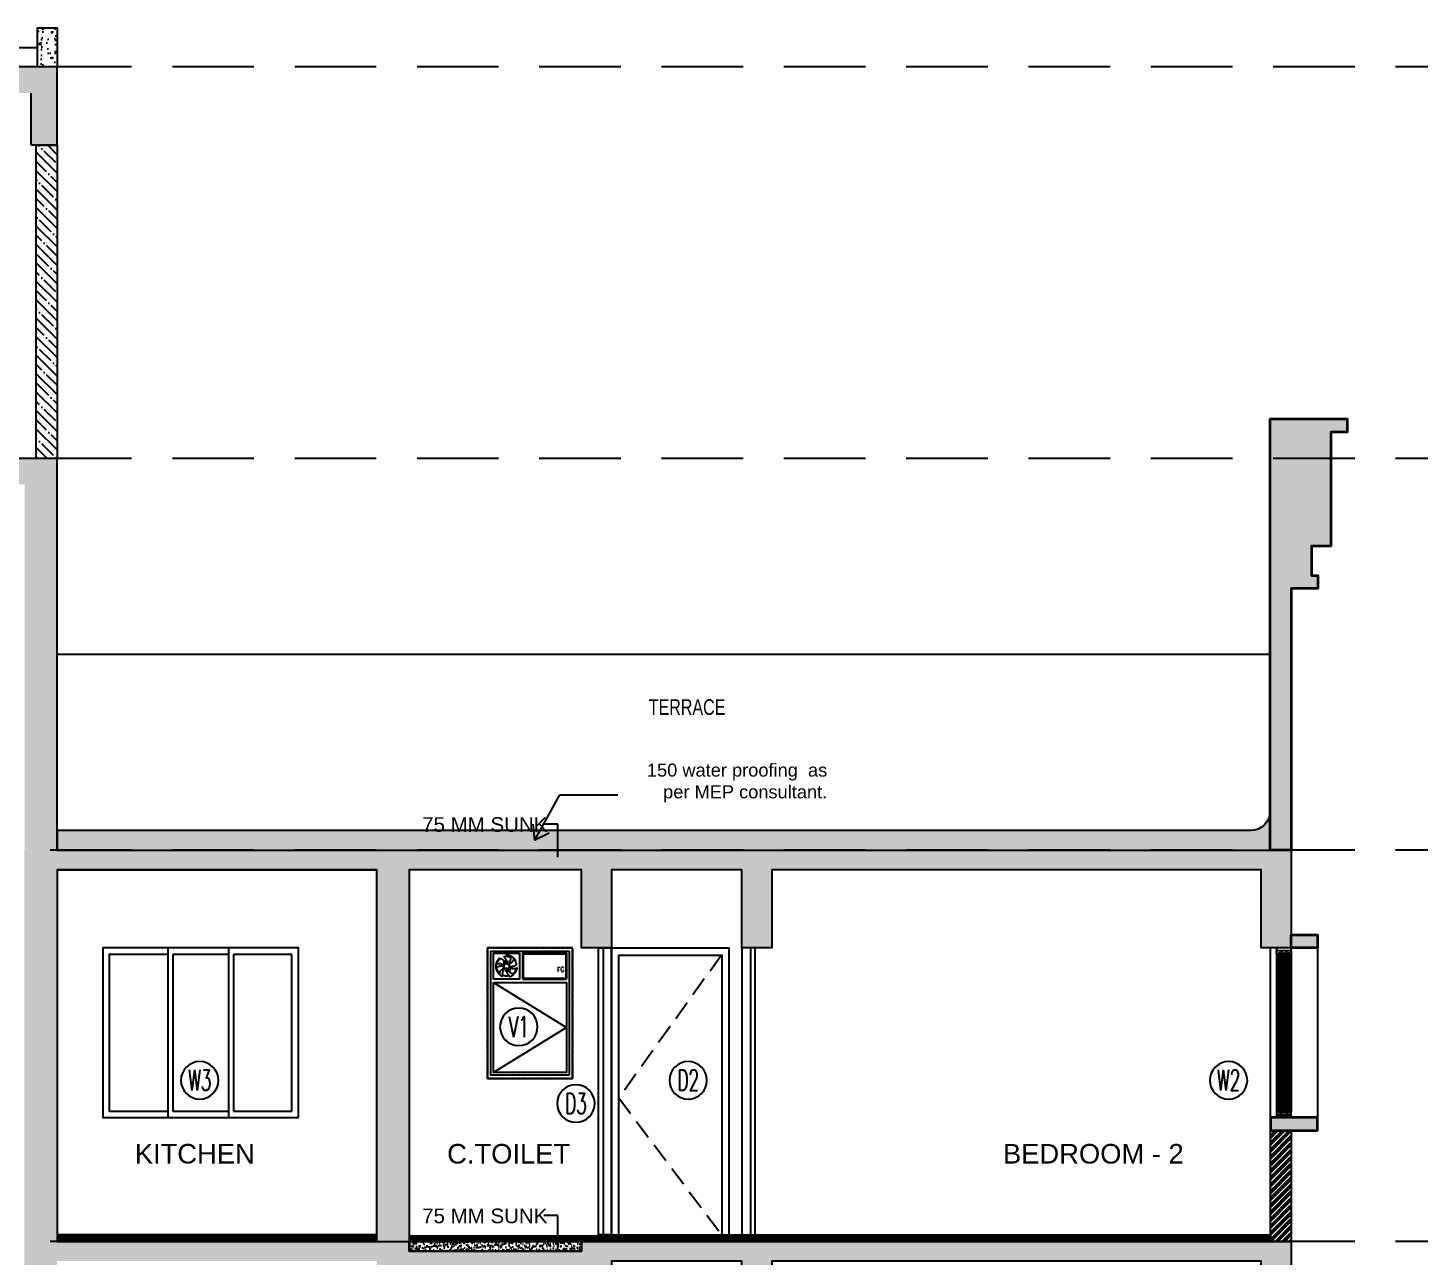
# Model space of a CAD drawing. Header units: millimetres. Extents: x -414464 to 1686, y -90036 to 108605.
# Drawn here: x -365983 to -355319, y 98452 to 107868 of the extents above; entities that cross this region are included whole.
import ezdxf
from ezdxf.enums import TextEntityAlignment as Align

# ---------------------------------------------------------------- set-up
doc = ezdxf.new("R2010")
doc.units = ezdxf.units.MM
doc.header["$LTSCALE"] = 1000
doc.header["$MEASUREMENT"] = 0
for name, pattern in [('AUDIT_D_120904163729-0', [0]), ('DASHED', [0.75, 0.5, -0.25]), ('HIDDEN', [0.375, 0.25, -0.125]), ('HIDDEN2', [0.1875, 0.125, -0.0625]), ('T8_PROFILE SECTIONS$0$AUDIT_D_120904163729-0', [0]), ('WINDOW DETAILS$0$HIDDEN', [0.375, 0.25, -0.125]), ('WINDOW DETAILS$0$HIDDEN2', [0.1875, 0.125, -0.0625])]:
    doc.linetypes.add(name, pattern=pattern)
doc.layers.get('0').update_dxf_attribs({"linetype": 'AUDIT_D_120904163729-0'})
for name, color, linetype in [('a-door', 1, 'Continuous'), ('A-ELE', 1, 'Continuous'), ('a-ele 1', 252, 'Continuous'), ('a-floor finish', 26, 'Continuous'), ('a-hat rcc', 252, 'Continuous'), ('a-hat wall-100', 252, 'Continuous'), ('a-hatch', 252, 'Continuous'), ('a-pl ele', 225, 'Continuous'), ('a-rcc', 3, 'Continuous'), ('A-RSP DOOR NO', 4, 'Continuous'), ('A-WALL 200', 6, 'Continuous'), ('a-wall-100', 6, 'Continuous'), ('A-WIN', 5, 'Continuous'), ('CLUSTER A- TOILET DETAIL$0$a-sanitary', 44, 'Continuous'), ('Leader', 2, 'AUDIT_D_120904163729-0'), ('LEVEL', 7, 'Continuous'), ('PRESTXT', 7, 'Continuous'), ('T8_PROFILE SECTIONS$0$a-ele', 8, 'Continuous'), ('T8_PROFILE SECTIONS$0$A-SUNK SLAB', 251, 'T8_PROFILE SECTIONS$0$AUDIT_D_120904163729-0'), ('T8_PROFILE SECTIONS$0$a-window', 5, 'Continuous'), ('T8_PROFILE SECTIONS$0$Elev 01', 8, 'Continuous'), ('T8_PROFILE SECTIONS$0$ELEV 5', 8, 'Continuous'), ('T8_PROFILE SECTIONS$0$HATCH 150', 8, 'Continuous'), ('WINDOW DETAILS$0$a-ele louvers', 5, 'Continuous'), ('WINDOW DETAILS$0$a-notes', 1, 'Continuous'), ('WINDOW DETAILS$0$a-struct opening', 1, 'Continuous'), ('WINDOW DETAILS$0$a-win shutter', 2, 'Continuous')]:
    doc.layers.add(name, color=color, linetype=linetype)
for name, color, linetype, lineweight in [('A-SLAB', 3, 'Continuous', 35), ('R0-18-10-2014-T1-1st Podium Floor Plan$0$Text', 7, 'Continuous', 0), ('T8_PROFILE SECTIONS$0$A-SLAB', 3, 'Continuous', 35), ('T8_PROFILE SECTIONS$0$a-Text', 4, 'Continuous', 0), ('T8_PROFILE SECTIONS$0$NON-STRUCT -150', 230, 'Continuous', 30)]:
    doc.layers.add(name, color=color, linetype=linetype, lineweight=lineweight)
doc.styles.add('arial', font='sanss___.ttf')
doc.styles.add('ARIAL ARROW', font='arial.ttf')
doc.styles.add('DIM150', font='SIMPLEX.shx', dxfattribs={"width": 0.6})
doc.styles.add('Romans 1', font='romans.shx', dxfattribs={"height": 100})
doc.styles.add('T8_PROFILE SECTIONS$0$RSP_TXT 500', font='swisscl.ttf', dxfattribs={"height": 250})
doc.styles.add('TEXT1', font='simplex.shx', dxfattribs={"width": 0.8})
doc.styles.add('WINDOW DETAILS$0$a-texts', font='simplex.shx', dxfattribs={"width": 0.75})
doc.dimstyles.new('ALPINE S', dxfattribs={"dimscale": 0, "dimtxt": 100, "dimasz": 75, "dimexe": 0, "dimexo": 0, "dimgap": 75, "dimtad": 1, "dimdec": 0, "dimzin": 0, "dimdsep": 46, "dimtxsty": 'Romans 1', "dimblk": 'ARCHTICK', "dimcen": 0.09, "dimclrd": 256, "dimclre": 256, "dimclrt": 7, "dimadec": 0, "dimazin": 0, "dimtfac": 1, "dimtdec": 0, "dimtofl": 0, "dimtmove": 1, "dimatfit": 0, "dimldrblk": 'OPEN90', "dimfxl": 1, "dimtolj": 1, "dimtzin": 0, "dimarcsym": 0})
doc.dimstyles.new('dim 20', dxfattribs={"dimtxt": 0.25, "dimasz": 0.02, "dimexe": 0.01, "dimexo": 0, "dimgap": 0.05, "dimtad": 1, "dimdec": 0, "dimlfac": 1000, "dimzin": 9, "dimdsep": 46, "dimtxsty": 'TEXT1', "dimblk": 'ARCHTICK', "dimcen": 1, "dimdle": 0.015, "dimclrd": 8, "dimclre": 251, "dimclrt": 2, "dimadec": 0, "dimazin": 0, "dimtfac": 1, "dimtdec": 0, "dimtmove": 2, "dimatfit": 3, "dimldrblk": 'DOT', "dimfxl": 1, "dimlwd": -1, "dimarcsym": 0})
pattern_1 = [(90, (10228033.02810107, -3460575.147288985), (-12.5, 1.734723475976807e-15), [])]

# ---------------------------------------------------------------- blocks, each defined once
blk = doc.blocks.new('WINDOW DETAILS$0$EX FAN')
at = {"color": 8, "linetype": 'WINDOW DETAILS$0$HIDDEN2'}
for points in [[(-94.18658013506138, 12.4051651529951, -0.1704723741382065), (-65.75295337898933, 68.56784320426937, 0.2726891542988579), (-19.22357294014, 15.9829360054789, 0.1994538842482195), (-24.88993310792648, -2.343337345497503, -0.2458571681493009)], [(-36.35010190544926, 87.77055366746913, -0.1704723741382065), (26.50501741045809, 91.22764960015024, 0.2726891542988579), (4.229842138902313, 24.63957051876764, 0.1994538842482195), (-14.4743562215408, 20.38364569553937, -0.2458571681493009)], [(57.83647823096908, 75.36538851205091, -0.1704723741382065), (92.25797078894175, 22.65980639345776, 0.2726891542988579), (23.45341507853664, 8.656634510865615, 0.1994538842482195), (10.41557688401736, 22.72698303861375, -0.2458571681493009)], [(94.18658013405002, -12.40516515784134, -0.1704723741382065), (65.75295337797797, -68.56784320958127, 0.2726891542988579), (19.22357293912864, -15.98293601032515, 0.1994538842482195), (24.88993310691512, 2.343337340185599, -0.2458571681493009)], [(-57.83647823011779, -75.36538851689716, -0.1704723741382065), (-92.2579707899531, -22.659806398304, 0.2726891542988579), (-23.45341507954799, -8.656634515711858, 0.1994538842482195), (-10.41557688502871, -22.72698304346, -0.2458571681493009)], [(36.35010190443791, -87.77055367231537, -0.1704723741382065), (-26.50501740960681, -91.22764960546215, 0.2726891542988579), (-4.229842139913671, -24.63957052361388, 0.1994538842482195), (14.47435622239209, -20.38364570085128, -0.2458571681493009)]]:
    blk.add_lwpolyline(points, format="xyb", close=True, dxfattribs=at)
blk.add_circle((-1.080479705706239e-09, -2.299429979757406e-09), 103.6600354021389, dxfattribs=at)
blk = doc.blocks.new('Door-Tag')
at = {"layer": 'A-RSP DOOR NO'}
blk.add_circle((2.79204505205e-05, 0.0008991847098514), 0.16, dxfattribs=at)
at = {"layer": 'A-RSP DOOR NO', "style": 'DIM150', "width": 0.6}
blk.add_attdef('DOOR-NO', text='', height=0.16, dxfattribs=at).set_placement((258.6177536226824, 64.00079918470873), align=Align.MIDDLE_CENTER)
blk = doc.blocks.new('_ArchTick')
at = {"color": 0, "linetype": 'ByBlock', "const_width": 0.15}
blk.add_lwpolyline([(-0.5, -0.5), (0.5, 0.5)], dxfattribs=at)
blk = doc.blocks.new('T8 levels')
at = {"layer": 'LEVEL', "color": 8, "linetype": 'HIDDEN2', "ltscale": 5}
for p, q in [((0, 0), (-83963.50210741564, 0)), ((0, -2999.999333149579), (-83963.51280990086, -2999.999333148502)), ((0, -6002.830898625005), (-83963.52430448058, -6002.830898625005)), ((0, -9002.830898625005), (-83963.5243047998, -9002.830898625005))]:
    blk.add_line(p, q, dxfattribs=at)

msp = doc.modelspace()

# ---------------------------------------------------------------- hatches: boundary and pattern name
at = {"layer": 'a-floor finish'}
h = msp.add_hatch(dxfattribs=at)
h.set_pattern_fill('ANSI31', color=256, scale=100, angle=45)
h.set_pattern_definition(pattern_1)
h.paths.add_polyline_path([(-363308.5218304156, 98564.99995349326), (-363308.5218304156, 98614.99995349321), (-365758.7263134226, 98614.99995349323), (-365758.7263134226, 98564.99995349327)])
h = msp.add_hatch(dxfattribs=at)
h.set_pattern_fill('ANSI31', color=256, scale=100, angle=45)
h.set_pattern_definition([(90, (10264847.04193772, -3460575.147288986), (-12.5, 1.734723475976807e-15), [])])
h.paths.add_polyline_path([(-361608.9286771691, 98564.99995325565), (-361608.9286771691, 98604.99995325562), (-363059.1773635118, 98604.99995349254), (-363059.1773635118, 98564.99995349257)])
h = msp.add_hatch(dxfattribs=at)
h.set_pattern_fill('ANSI31', color=256, scale=100, angle=45)
h.set_pattern_definition(pattern_1)
h.paths.add_polyline_path([(-361608.9286771691, 98564.99995349326), (-361608.9286771691, 98614.99995349321), (-356458.72821361, 98614.99995349321), (-356458.72821361, 98564.99995349326)])
at = {"layer": 'a-hat rcc'}
h = msp.add_hatch(dxfattribs=at)
h.set_pattern_fill('AR-CONC', color=256, scale=20, style=0)
h.set_pattern_definition([(49.99999999999999, (-434752.3542346423, -158031.8356208353), (143.4520365201507, -12.55042699651902), [15, -165]), (355, (-434752.3542346423, -158031.8356208353), (-27.7502667226, 150.4384267400024), [12, -132]), (100.45144446, (-434740.3998984423, -158032.8814896353), (115.7017693454224, 137.8879981937259), [12.74803839999999, -140.2284223999998]), (46.18420000000002, (-434752.3542346423, -157991.8356208353), (213.4482661343145, -33.10385615861531), [22.49999999999998, -247.4999999999998]), (96.63563549, (-434734.5668856424, -157994.5942822353), (186.9323891348457, 194.8237201549101), [19.1220684, -210.342752]), (351.1841639899999, (-434752.3542346423, -157991.8356208353), (186.9323890109546, 194.823720053998), [18, -198.0000002]), (21, (-434732.3542346423, -158001.8356208353), (119.3814104236923, -80.52377813306776), [15, -165]), (326.0000000000001, (-434732.3542346423, -158001.8356208353), (48.66306638431634, 145.0300090093706), [12, -132]), (71.45144474, (-434722.4057838423, -158008.5459356353), (168.0444753459942, 64.50623056127077), [12.748038, -140.2284224]), (37.50000000000001, (-434752.3542346423, -158031.8356208353), (2.431971063458134, 66.5787707662623), [0, -130.4, 0, -134, 0, -132.5]), (7.499999999999999, (-434752.3542346423, -158031.8356208353), (52.61390748842972, 78.88234237647205), [0, -76.39999999999999, 0, -127.4, 0, -50.5]), (327.5, (-434796.9542346423, -158031.8356208353), (106.7644872344818, -4.510974346875951), [0, -50, 0, -156, 0, -207]), (317.5, (-434816.9542346423, -158031.8356208353), (116.6372338684772, 20.02099646646354), [0, -65, 0, -103.6, 0, -147])])
h.paths.add_polyline_path([(-365908.5022693034, 107567.8442865937), (-365908.5022693034, 107867.8442865939), (-365758.5022693025, 107867.8442865939), (-365758.5022693034, 107567.8447344425)])
h = msp.add_hatch(dxfattribs=at)
h.set_pattern_fill('AR-CONC', color=256, scale=20, style=0)
h.set_pattern_definition([(49.99999999999999, (4840220.931636956, -1772900.867448915), (143.4520365201507, -12.55042699651902), [15, -165]), (355, (4840220.931636956, -1772900.867448915), (-27.7502667226, 150.4384267400024), [12, -132]), (100.45144446, (4840232.885973155, -1772901.913317715), (115.7017693454224, 137.8879981937259), [12.74803839999998, -140.2284223999997]), (46.1842, (4840220.931636956, -1772860.867448915), (213.4482661343145, -33.10385615861531), [22.49999999999996, -247.4999999999997]), (96.63563548999994, (4840238.718985956, -1772863.626110315), (186.9323891348457, 194.8237201549101), [19.1220684, -210.3427519999999]), (351.1841639899999, (4840220.931636956, -1772860.867448915), (186.9323890109546, 194.823720053998), [18, -198.0000002]), (20.99999999999998, (4840240.931636956, -1772870.867448915), (119.3814104236923, -80.52377813306776), [15, -165]), (326, (4840240.931636956, -1772870.867448915), (48.66306638431634, 145.0300090093706), [12, -132]), (71.45144474000001, (4840250.880087756, -1772877.577763715), (168.0444753459942, 64.50623056127077), [12.748038, -140.2284223999999]), (37.50000000000001, (4840220.931636956, -1772900.867448915), (2.431971063458134, 66.5787707662623), [0, -130.4, 0, -134, 0, -132.5]), (7.499999999999991, (4840220.931636956, -1772900.867448915), (52.61390748842972, 78.88234237647205), [0, -76.39999999999996, 0, -127.4, 0, -50.49999999999998]), (327.5, (4840176.331636956, -1772900.867448915), (106.7644872344818, -4.510974346875952), [0, -50.00000000000001, 0, -156, 0, -207]), (317.5, (4840156.331636956, -1772900.867448915), (116.6372338684772, 20.02099646646354), [0, -65, 0, -103.6, 0, -147])])
edge = h.paths.add_edge_path()
edge.add_line((-366008.4564999575, 101564.9999529244), (-366008.4564999575, 104367.8119066441))
edge.add_line((-366008.4564999575, 104367.8119066441), (-368010.3434356374, 104368.6325104749))
edge.add_line((-368010.3434356377, 104368.6325104758), (-368010.3434354187, 101564.918683416))
edge.add_line((-368010.3434354187, 101564.9186834151), (-368208.4273789665, 101564.9999527941))
edge.add_line((-368208.4273789665, 101564.9999527941), (-368208.8938874064, 104368.632510474))
edge.add_line((-368208.8938874062, 104368.6325104749), (-374183.6550285339, 104367.8445530431))
edge.add_line((-374183.6550292918, 104367.8445382047), (-374183.6550292918, 101564.9999376511))
edge.add_line((-374183.6550292918, 101564.9999376511), (-374410.3071571842, 101564.9999524895))
edge.add_line((-374433.7263115209, 101564.9999524895), (-374433.7263115237, 107567.8442865936))
edge.add_line((-374410.3071571868, 107567.8442865927), (-365758.5022693044, 107567.8119066441))
edge.add_line((-365758.5022693044, 107567.8119066451), (-365758.5022693044, 106967.8119066451))
edge.add_line((-365758.5022693044, 106967.8119066451), (-365958.6669889374, 106967.811906632))
edge.add_line((-365958.6669889372, 106967.811906632), (-365958.6669889381, 107367.8119066311))
edge.add_line((-365958.6669889381, 107367.811906632), (-370583.9727796786, 107367.8306099279))
edge.add_line((-370583.9727796791, 107367.830609927), (-370583.9727796791, 105267.7956598569))
edge.add_line((-370583.9727796791, 105267.7956598569), (-374183.6764136829, 105267.8549986956))
edge.add_line((-374183.6764136829, 105267.8549986956), (-374183.6597806873, 104567.8425937257))
edge.add_line((-374183.6597806873, 104567.8425937257), (-365758.5022693027, 104567.811906632))
edge.add_line((-365758.5022693025, 104567.811906633), (-365758.5022693016, 101564.9999529123))
edge.add_line((-365758.5022693016, 101564.9999529123), (-366008.4564999575, 101564.9999529254))
edge = h.paths.add_edge_path(flags=16)
edge.add_line((-374183.7263115081, 107367.8434234091), (-374183.6811656072, 105467.8433539194))
edge.add_line((-374183.6811656072, 105467.8433539194), (-370783.9727796766, 105468.0955620548))
edge.add_line((-370783.9727796772, 105468.0955620548), (-370783.9727796791, 107368.0955620566))
edge.add_line((-370783.9727796791, 107368.0955620566), (-374183.7263115223, 107367.8440031549))
at = {"layer": 'a-hat rcc', "ltscale": 2}
h = msp.add_hatch(dxfattribs=at)
h.set_pattern_fill('AR-CONC', color=256, scale=20, style=0)
h.set_pattern_definition([(49.99999999999999, (-405910.832011103, -158031.8679160754), (143.4520365201507, -12.55042699651902), [15, -165]), (355, (-405910.832011103, -158031.8679160754), (-27.7502667226, 150.4384267400024), [12, -132]), (100.45144446, (-405898.8776749031, -158032.9137848754), (115.7017693454224, 137.8879981937259), [12.74803839999999, -140.2284223999998]), (46.18420000000002, (-405910.832011103, -157991.8679160754), (213.4482661343145, -33.10385615861531), [22.49999999999998, -247.4999999999998]), (96.63563549, (-405893.0446621031, -157994.6265774754), (186.9323891348457, 194.8237201549101), [19.1220684, -210.342752]), (351.1841639899999, (-405910.832011103, -157991.8679160754), (186.9323890109546, 194.823720053998), [18, -198.0000002]), (21, (-405890.832011103, -158001.8679160754), (119.3814104236923, -80.52377813306776), [15, -165]), (326.0000000000001, (-405890.832011103, -158001.8679160754), (48.66306638431634, 145.0300090093706), [12, -132]), (71.45144474, (-405880.8835603031, -158008.5782308754), (168.0444753459942, 64.50623056127077), [12.748038, -140.2284224]), (37.50000000000001, (-405910.832011103, -158031.8679160754), (2.431971063458134, 66.5787707662623), [0, -130.4, 0, -134, 0, -132.5]), (7.499999999999999, (-405910.832011103, -158031.8679160754), (52.61390748842972, 78.88234237647205), [0, -76.39999999999999, 0, -127.4, 0, -50.5]), (327.5, (-405955.4320111031, -158031.8679160754), (106.7644872344818, -4.510974346875951), [0, -50, 0, -156, 0, -207]), (317.5, (-405975.4320111031, -158031.8679160754), (116.6372338684772, 20.02099646646354), [0, -65, 0, -103.6, 0, -147])])
h.paths.add_polyline_path([(-356459.9638453776, 101564.999445892), (-356459.9684102894, 104869.8621381043), (-355869.7740771966, 104869.8064616124), (-355869.7740771966, 104769.7742975622), (-355994.814282258, 104769.7742975622), (-355994.814282258, 103894.4928244145), (-356144.8625283348, 103894.4928244145), (-356144.8625283348, 103669.4933104895), (-356094.8464463097, 103669.4933104895), (-356094.8464463097, 103569.4405646341), (-356299.912382626, 103569.4405646341), (-356299.9123825796, 102724.9324717063), (-356299.9123825796, 102724.9324717672), (-356299.9135474222, 101564.9999569145)])
at = {"layer": 'a-hat rcc'}
h = msp.add_hatch(dxfattribs=at)
h.set_pattern_fill('AR-CONC', color=256, scale=20, style=0)
h.set_pattern_definition([(49.99999999999999, (-262017.5134537832, 76799.99999999655), (143.4520365201507, -12.55042699651902), [15, -165]), (355, (-262017.5134537832, 76799.99999999655), (-27.7502667226, 150.4384267400024), [12, -132]), (100.45144446, (-262005.5591175832, 76798.95413119656), (115.7017693454224, 137.8879981937259), [12.74803839999998, -140.2284223999998]), (46.18420000000002, (-262017.5134537832, 76839.99999999655), (213.4482661343145, -33.10385615861531), [22.49999999999997, -247.4999999999998]), (96.63563549, (-261999.7261047832, 76837.24133859656), (186.9323891348457, 194.8237201549101), [19.1220684, -210.342752]), (351.1841639899999, (-262017.5134537832, 76839.99999999655), (186.9323890109546, 194.823720053998), [18, -198.0000002]), (21, (-261997.5134537832, 76829.99999999655), (119.3814104236923, -80.52377813306776), [15, -165]), (326.0000000000001, (-261997.5134537832, 76829.99999999655), (48.66306638431634, 145.0300090093706), [12, -132]), (71.45144474, (-261987.5650029832, 76823.28968519656), (168.0444753459942, 64.50623056127077), [12.748038, -140.2284224]), (37.50000000000001, (-262017.5134537832, 76799.99999999655), (2.431971063458134, 66.5787707662623), [0, -130.4, 0, -134, 0, -132.5]), (7.499999999999999, (-262017.5134537832, 76799.99999999655), (52.61390748842972, 78.88234237647205), [0, -76.39999999999999, 0, -127.4, 0, -50.5]), (327.5, (-262062.1134537832, 76799.99999999655), (106.7644872344818, -4.510974346875951), [0, -50, 0, -156, 0, -207]), (317.5, (-262082.1134537832, 76799.99999999655), (116.6372338684772, 20.02099646646354), [0, -65, 0, -103.6, 0, -147])])
h.paths.add_polyline_path([(-360279.3611322028, 101414.9999530041), (-356528.7266986944, 101414.9999530041), (-356528.7266986944, 100814.999893256), (-356298.7266986949, 100814.999893256), (-356299.7157772607, 101564.9999569329), (-356460.0006203003, 101564.999955128), (-361738.9368042346, 101564.9999536927), (-361738.9368042384, 101564.9999534871), (-363008.4935302818, 101564.9999534225), (-363008.4935302781, 101564.999953408), (-365758.5022845302, 101564.9999532679), (-366008.7800263615, 101564.9999532679), (-366008.7800263615, 98564.99995243558), (-365758.7263134226, 98564.9999528348), (-365758.7263134226, 101414.9999533329), (-363308.5218304165, 101414.9999530041), (-363308.5218304119, 98564.99995319673), (-363059.1773635118, 98564.99995338694), (-363059.1773635159, 101414.9999530704), (-361738.9368042343, 101414.9999529582), (-361738.9368042356, 100814.9998961156), (-361508.936804236, 100814.9998961156), (-361508.936804237, 101414.9999530041), (-360509.3611322024, 101414.9999530041), (-360509.3611322014, 100814.9998961156), (-360279.3611322019, 100814.9998961156)])
h = msp.add_hatch(dxfattribs=at)
h.set_pattern_fill('AR-CONC', color=256, scale=20, style=0)
h.set_pattern_definition([(49.99999999999999, (-262017.5134537832, 73799.99999999655), (143.4520365201507, -12.55042699651902), [15, -165]), (355, (-262017.5134537832, 73799.99999999655), (-27.7502667226, 150.4384267400024), [12, -132]), (100.45144446, (-262005.5591175832, 73798.95413119656), (115.7017693454224, 137.8879981937259), [12.74803839999998, -140.2284223999998]), (46.18420000000002, (-262017.5134537832, 73839.99999999655), (213.4482661343145, -33.10385615861531), [22.49999999999997, -247.4999999999998]), (96.63563549, (-261999.7261047832, 73837.24133859656), (186.9323891348457, 194.8237201549101), [19.1220684, -210.342752]), (351.1841639899999, (-262017.5134537832, 73839.99999999655), (186.9323890109546, 194.823720053998), [18, -198.0000002]), (21, (-261997.5134537832, 73829.99999999655), (119.3814104236923, -80.52377813306776), [15, -165]), (326.0000000000001, (-261997.5134537832, 73829.99999999655), (48.66306638431634, 145.0300090093706), [12, -132]), (71.45144474, (-261987.5650029832, 73823.28968519656), (168.0444753459942, 64.50623056127077), [12.748038, -140.2284224]), (37.50000000000001, (-262017.5134537832, 73799.99999999655), (2.431971063458134, 66.5787707662623), [0, -130.4, 0, -134, 0, -132.5]), (7.499999999999999, (-262017.5134537832, 73799.99999999655), (52.61390748842972, 78.88234237647205), [0, -76.39999999999999, 0, -127.4, 0, -50.5]), (327.5, (-262062.1134537832, 73799.99999999655), (106.7644872344818, -4.510974346875951), [0, -50, 0, -156, 0, -207]), (317.5, (-262082.1134537832, 73799.99999999655), (116.6372338684772, 20.02099646646354), [0, -65, 0, -103.6, 0, -147])])
h.paths.add_polyline_path([(-360279.3611322028, 98414.9999530041), (-356528.7266986944, 98414.99995300408), (-356528.7266986944, 97814.99989325603), (-356298.7266986949, 97814.99989325603), (-356298.7266986949, 98564.99995329225), (-361738.9368042346, 98564.99995369266), (-361738.9368042346, 98489.9999534723), (-363008.4935302781, 98489.99995340772), (-363008.4935302781, 98564.999953408), (-365758.5022845302, 98564.99995326794), (-366008.7800263615, 98564.99995326794), (-366008.7800263615, 95564.99995243558), (-365758.7263134226, 95564.9999528348), (-365758.7263134226, 98414.99995333285), (-363308.5218304165, 98414.9999530041), (-363308.5218304119, 95564.99995319673), (-363059.1773635118, 95564.99995338694), (-363059.1773635163, 98339.99995310967), (-361738.9368042346, 98339.99995299744), (-361738.9368042356, 97814.99989611562), (-361508.936804236, 97814.99989611562), (-361508.936804237, 98414.9999530041), (-360509.3611322024, 98414.9999530041), (-360509.3611322014, 97814.99989611562), (-360279.3611322019, 97814.99989611562)])
at = {"layer": 'a-hat wall-100'}
h = msp.add_hatch(dxfattribs=at)
h.set_pattern_fill('ANSI35', color=256, scale=400, angle=90, style=0)
h.set_pattern_definition([(135, (4852855.858525556, -1688898.035944036), (-70.71067811865477, -70.71067811865476), []), (135, (4852855.858525556, -1688827.325266036), (-70.71067811865477, -70.71067811865476), [125, -25, 0, -25])])
h.paths.add_polyline_path([(-365758.5022693025, 104567.8314583765), (-365918.5022815369, 104567.8314583765), (-365918.5022815369, 106967.8119066327), (-365758.5022693025, 106967.8119066327)])
at = {"layer": 'a-hatch'}
h = msp.add_hatch(dxfattribs=at)
h.set_pattern_fill('AR-SAND', color=256, scale=20, angle=180, style=0)
h.set_pattern_definition([(217.5, (10262946.2536872, -3463575.147288244), (1.259867162192158, -38.53647538026318), [0, -30.4, 0, -34, 0, -32.5]), (187.5, (10262946.2536872, -3463575.147288244), (-35.39553410535455, -56.4429213045948), [0, -16.4, 0, -27.4, 0, -10.5]), (147.5, (10262970.8536872, -3463575.147288244), (-62.28283723502991, -0.1131810707392912), [0, -10, 0, -36.00000000000001, 0, -47]), (137.5, (10262970.8536872, -3463575.147288244), (-60.12253209144587, -17.55351129868498), [0, -5, 0, -23.6, 0, -27])])
h.paths.add_polyline_path([(-361738.9368042356, 98489.9999533511), (-363059.1773635118, 98489.9999533511), (-363059.1773635118, 98564.9999541506), (-361738.9368042356, 98564.9999541506)])
at = {"layer": 'T8_PROFILE SECTIONS$0$A-SUNK SLAB', "linetype": 'ByBlock'}
h = msp.add_hatch(dxfattribs=at)
h.set_pattern_fill('AR-HBONE', color=256, scale=10, angle=450)
h.set_pattern_definition([(44.99999999999989, (-6039643.480735732, -1684963.285768369), (3.215148589803641e-14, 56.5685424949238), [120, -40]), (135.0000000000001, (-6039615.196464483, -1684935.001497119), (3.215148589803641e-14, 56.5685424949238), [120, -40])])
edge = h.paths.add_edge_path()
edge.add_arc((-356609.9523436223, 101865.0109650274), 150.0000234774058, 270.00041652455275, 359.99119846966227, ccw=False)
edge.add_line((-356609.9512531634, 101715.010941554), (-365758.5022692945, 101714.9994433013))
edge.add_line((-365758.5022692945, 101714.9994433013), (-365758.5022692945, 101564.9994458345))
edge.add_line((-365758.5022692945, 101564.9994458345), (-356459.9638453776, 101564.999445892))
edge.add_line((-356459.9638453776, 101564.999445892), (-356459.9523219147, 101864.9879226714))
at = {"layer": 'T8_PROFILE SECTIONS$0$HATCH 150'}
h = msp.add_hatch(dxfattribs=at)
h.set_pattern_fill('ACET-2D-AR-SAND', color=8, scale=10, angle=360)
h.set_pattern_definition([(37.50000000000001, (-6028172.699095674, -1342899.918071683), (-9.539291592566649, 12.43184684236365), [0, -15.20000000000001, 0, -17.00000000000002, 0, -16.25000000000002]), (7.499999999999944, (-6028172.699095674, -1342899.918071683), (-3.350607354288714, 25.45038959146573), [0, -8.199999999999994, 0, -13.7, 0, -5.249999999999998]), (327.5, (-6028184.999095673, -1342899.918071683), (9.01588742805972, 14.15210846074024), [0, -5.000000000000006, 0, -18.00000000000002, 0, -23.50000000000002]), (317.5, (-6028184.999095673, -1342899.918071683), (18.09230575994739, 19.74428707977512), [0, -2.499999999999998, 0, -11.8, 0, -13.49999999999999])])
h.paths.add_polyline_path([(-356098.7575195675, 99514.94756773277), (-356458.8613236529, 99514.94087518743), (-356458.8608606841, 99414.9479111291), (-356098.7573015849, 99414.94958053614)])
h.paths.add_polyline_path([(-356298.7266986949, 100914.9217730999), (-356098.726681728, 100914.9217730999), (-356098.726681728, 100814.9217730785), (-356298.7266986949, 100814.9217730785)])
at = {"layer": 'T8_PROFILE SECTIONS$0$NON-STRUCT -150'}
h = msp.add_hatch(dxfattribs=at)
h.set_pattern_fill('ANSI32', color=8, scale=100, angle=359.9999999999999)
h.set_pattern_definition([(44.9999999999999, (-443910.1908823673, -78231.86800078761), (-26.5165042944955, 26.51650429449557), []), (44.9999999999999, (-443892.5132128673, -78231.86800078761), (-26.5165042944955, 26.51650429449557), [])])
h.paths.add_polyline_path([(-356298.7266986949, 98564.99995349307), (-356458.72821361, 98564.99995349307), (-356458.7279815751, 99414.94828262125), (-356298.7264666599, 99414.94828262125)])

# ---------------------------------------------------------------- linework, layer by layer
at = {"elevation": -0.1333558576437822}
msp.add_lwpolyline([(-361808.7297392438, 100814.9998961226), (-362458.7246817277, 100814.9998961226), (-362458.7246817277, 99814.99995635962), (-361808.7297392438, 99814.99995635962)], close=True, dxfattribs=at)
at = {"layer": 'a-door', "color": 8}
for points in [[(-361608.9330983365, 100814.9998960677), (-361508.9330983598, 100814.9998960677), (-361508.9330983598, 98614.99995349321), (-361608.9330983365, 98614.99995349321)], [(-360409.3611322247, 100814.9998960667), (-360509.3611322014, 100814.9998960667), (-360509.3611322014, 98614.99995349231), (-360409.3611322247, 98614.99995349231)]]:
    msp.add_lwpolyline(points, close=True, dxfattribs=at)
at = {"layer": 'a-door'}
for points in [[(-361608.9330983365, 100814.9998960677), (-361573.9330983039, 100814.9998960677), (-361573.9330983039, 98614.99995349321), (-361608.9330983365, 98614.99995349321)], [(-360409.3611322247, 100814.9998960667), (-360444.3611322573, 100814.9998960667), (-360444.3611322573, 98614.99995349231), (-360409.3611322247, 98614.99995349231)]]:
    msp.add_lwpolyline(points, close=True, dxfattribs=at)
at = {"layer": 'A-ELE'}
msp.add_line((-374283.7263115232, 107717.8442865938, 4.013163967808708e-09), (-365908.5022693044, 107717.8766660702, -0.6696363927930533), dxfattribs=at)
at = {"layer": 'a-ele 1', "color": 8, "linetype": 'HIDDEN', "ltscale": 0.6}
msp.add_lwpolyline([(-360666.5685885807, 100759.9998960677), (-361453.9330983598, 99664.99995339267), (-360663.9330983598, 98614.999953493)], dxfattribs=at)
at = {"layer": 'a-floor finish', "ltscale": 3}
for points, elevation in [([(-363308.5218304156, 98564.99995349326), (-363308.5218304156, 98614.99995349321), (-365758.7263134226, 98614.99995349323), (-365758.7263134226, 98564.99995349327), (-363308.5218304156, 98564.99995349326)], -0.1556106240958053), ([(-361608.9286771691, 98564.99995325565), (-361608.9286771691, 98604.99995325562), (-363059.1773635118, 98604.99995349254), (-363059.1773635118, 98564.99995349257)], -0.03228150548557904), ([(-361608.9286771691, 98564.99995349326), (-361608.9286771691, 98614.99995349321), (-356458.72821361, 98614.99995349321), (-356458.72821361, 98564.99995349326)], -0.1556106240958053)]:
    msp.add_lwpolyline(points, close=True, dxfattribs=dict(at, elevation=elevation))
at = {"layer": 'a-hatch', "elevation": -0.1556106240958053}
msp.add_lwpolyline([(-361738.9368042356, 98489.9999533511), (-363059.1773635118, 98489.9999533511), (-363059.1773635118, 98564.9999541506), (-361738.9368042356, 98564.9999541506)], close=True, dxfattribs=at)
at = {"layer": 'a-pl ele', "color": 8}
for points in [[(-361508.9330983598, 98614.999953493), (-361508.9330983598, 100814.9998960677), (-360608.9330983598, 100814.9998960677), (-360608.9330983598, 98614.999953493)], [(-361453.9330983598, 98614.999953493), (-361453.9330983598, 100759.9998960677), (-360663.9330983598, 100759.9998960677), (-360663.9330983598, 98614.999953493)]]:
    msp.add_lwpolyline(points, dxfattribs=at)
at = {"layer": 'a-rcc'}
for p, q in [((-365758.5022693034, 107567.811906633, 3.892637323588133e-09), (-374433.7263115232, 107567.8442865936, 1.142286265576331e-08)), ((-365758.5022693025, 106967.811906633, 3.09182723867707e-09), (-365758.5022693034, 107567.811906633, 3.864897735184059e-09)), ((-365958.6669889363, 106967.811906633, 3.09182723867707e-09), (-365958.6669889372, 107367.811906632, 3.607055987231433e-09)), ((-365758.5022693034, 106967.811906633, 3.892637323588133e-09), (-365958.6669889372, 106967.811906633, 3.859440766973421e-09)), ((-365758.5022693016, 104567.811906632), (-374183.6597807284, 104567.8442862835, -2.278190851861607))]:
    msp.add_line(p, q, dxfattribs=at)
at = {"layer": 'a-rcc', "elevation": -0.6696364042416405}
msp.add_lwpolyline([(-365908.5022693034, 107567.8442865937), (-365908.5022693034, 107867.8442865939), (-365758.5022693025, 107867.8442865939), (-365758.5022693034, 107567.8447344425)], close=True, dxfattribs=at)
at = {"layer": 'a-rcc'}
for points, elevation in [([(-365758.5022693025, 101564.9999529254), (-365758.5022689831, 104567.8315153755)], -0.03228150548557907), ([(-365758.8257957064, 101564.9999532679), (-363059.1773635163, 101564.999953408), (-363059.1773635375, 101564.9999534213), (-361738.9368042558, 101564.9999534859), (-361738.9368042346, 101564.9999536927), (-356460.0006203003, 101564.999955128), (-356460.0006202668, 101564.9999569154), (-356299.9135474222, 101564.9999569145), (-356298.7266986949, 100814.999893256), (-356528.7266986944, 100814.999893256), (-356528.7266986944, 101414.9999530041), (-360279.3611322028, 101414.9999530041), (-360279.3611322019, 100814.9998961156), (-360509.3611322014, 100814.9998961156), (-360509.3611322024, 101414.9999530041), (-361508.936804237, 101414.9999530041), (-361508.936804236, 100814.9998961156), (-361738.9368042356, 100814.9998961156), (-361738.9368042558, 101414.999953011), (-363059.1773635375, 101414.9999530176), (-363059.1773635118, 98564.99995349257)], -0.03228150548557907), ([(-365758.8257957064, 101414.9999530041), (-363308.5218304165, 101414.9999530041)], -0.09387772089134325), ([(-363308.5218304119, 98564.99995349257), (-363308.5218304165, 101414.9999530041), (-365758.7263134226, 101414.9999530041), (-365758.7263134226, 98564.99995316357)], -0.03228150548557907), ([(-365758.8257957064, 98564.99995326794), (-363059.1773635163, 98564.999953408), (-363059.1773635163, 98489.99995340772), (-361738.9368042346, 98489.9999534723), (-361738.9368042346, 98564.99995369266), (-356298.7266986949, 98564.99995329225), (-356298.7266986949, 97814.99989325603), (-356528.7266986944, 97814.99989325603), (-356528.7266986944, 98414.99995300408), (-360279.3611322028, 98414.9999530041), (-360279.3611322019, 97814.99989611562), (-360509.3611322014, 97814.99989611562), (-360509.3611322024, 98414.9999530041), (-361508.936804237, 98414.9999530041), (-361508.936804236, 97814.99989611562), (-361738.9368042356, 97814.99989611562), (-361738.9368042346, 98339.99995299744), (-363059.1773635163, 98339.99995300404), (-363059.1773635118, 95564.99995349257)], -0.03228150548557907)]:
    msp.add_lwpolyline(points, dxfattribs=dict(at, elevation=elevation))
at = {"layer": 'A-SLAB', "linetype": 'ByBlock', "elevation": -0.03228150548557907}
msp.add_lwpolyline([(-356459.9638453776, 101564.999445892), (-356459.9684102894, 104869.8621381043), (-355869.7740771966, 104869.8064616124), (-355869.7740771966, 104769.7742975622), (-355994.814282258, 104769.7742975622), (-355994.814282258, 103894.4928244145), (-356144.8625283348, 103894.4928244145), (-356144.8625283348, 103669.4933104895), (-356094.8464463097, 103669.4933104895), (-356094.8464463097, 103569.4405646341), (-356299.912382626, 103569.4405646341), (-356299.9123825796, 102724.9324717063), (-356299.9123825796, 102724.9324717672), (-356299.9135474222, 101564.9999569145)], close=True, dxfattribs=at)
at = {"layer": 'A-WALL 200'}
msp.add_line((-365918.5022815406, 104567.8119066327, 4.20459400629593e-09), (-365918.5022815369, 106967.8119066327, 3.091827238676752e-09), dxfattribs=at)
at = {"layer": 'a-wall-100', "ltscale": 3}
for points, elevation in [([(-365758.5022693025, 104567.8314583765), (-365918.5022815369, 104567.8314583765), (-365918.5022815369, 106967.8119066327), (-365758.5022693025, 106967.8119066327)], 3.091827238676752e-09), ([(-356298.7266986949, 98564.99995349307), (-356458.72821361, 98564.99995349307), (-356458.7279815751, 99414.94828262125), (-356298.7264666599, 99414.94828262125)], -0.02225476645202351)]:
    msp.add_lwpolyline(points, close=True, dxfattribs=dict(at, elevation=elevation))
at = {"layer": 'A-WIN'}
for p, q in [((-363908.412062062, 100814.9998961216, -0.1534093357107001), (-365408.4120620629, 100814.9998961216, 3300.084508438049)), ((-364910.1620620519, 100814.9998961156, 0.1344016621012027), (-364910.1620620738, 99514.99995635243, -0.4311935944895117)), ((-364443.9120620624, 100814.9998961156, -0.1534093357109275), (-364443.9120620842, 99514.99995635243, -0.719004592301642)), ((-364872.6620620419, 100764.9998961158, 0.4222126599133867), (-364872.6620620629, 99564.99995635226, -0.1433825966773275)), ((-364406.4120620524, 100764.9998961158, 0.1344016621012566), (-364406.4120620734, 99564.99995635226, -0.4311935944894577))]:
    msp.add_line(p, q, dxfattribs=at)
for points, elevation in [([(-363908.4120620847, 99514.99995635924), (-363908.4120620629, 100814.9998961226), (-365408.4120620629, 100814.9998961226), (-365408.4120620847, 99514.99995635913), (-363908.4120620847, 99514.99995636012)], -0.1333558576437822), ([(-364910.1620620529, 100764.9998961148), (-365358.4120620618, 100764.9998961206), (-365358.4120620845, 99564.99995635817), (-364910.1620620729, 99564.99995635226)], -0.1333558576437822), ([(-364443.9120620633, 100764.9998961127), (-364872.6620620419, 100764.9998961158)], -0.1433825966773275), ([(-363958.4120620639, 100764.9998961094), (-364406.4120620524, 100764.9998961125)], -0.1433825966773275), ([(-363958.412062084, 99564.99995636113), (-363958.4120620639, 100764.9998961235)], -3300.381300370433), ([(-364872.6620620629, 99564.99995635226), (-364443.9120620834, 99564.99995635008)], 3299.528939920492), ([(-364872.6620629086, 99564.99995803265), (-364443.9120629291, 99564.99995803047)], 3298.953317924867), ([(-364406.4120620734, 99564.99995634987), (-363958.412062084, 99564.9999563476)], 3299.528939920492), ([(-364406.4120629191, 99564.99995803027), (-363958.4120629297, 99564.999958028)], 3298.953317924867)]:
    msp.add_lwpolyline(points, dxfattribs=dict(at, elevation=elevation))
at = {"layer": 'CLUSTER A- TOILET DETAIL$0$a-sanitary', "linetype": 'DASHED', "ltscale": 0.0005, "elevation": -0.1333558576437822}
msp.add_lwpolyline([(-361808.7297392438, 99814.99995636023), (-362458.7271894283, 99814.99995635916), (-362458.7246817277, 100814.9998961226), (-361808.727189427, 100814.9998961226)], close=True, dxfattribs=at)
at = {"layer": 'T8_PROFILE SECTIONS$0$a-ele', "elevation": -0.1333558576437822}
msp.add_lwpolyline([(-356458.8961055671, 99514.94087777278), (-356458.8961055671, 100814.9210844261)], dxfattribs=at)
at = {"layer": 'T8_PROFILE SECTIONS$0$A-SLAB', "linetype": 'ByBlock', "elevation": -0.03228150548557907}
for points in [[(-356298.7266986949, 100914.9217730999), (-356098.726681728, 100914.9217730999), (-356098.726681728, 100814.9217730785), (-356298.7266986949, 100814.9217730785)], [(-356098.7575195675, 99514.94756773277), (-356458.8613236529, 99514.94087518743), (-356458.8608606841, 99414.9479111291), (-356098.7573015849, 99414.94958053614)]]:
    msp.add_lwpolyline(points, close=True, dxfattribs=at)
at = {"layer": 'T8_PROFILE SECTIONS$0$A-SUNK SLAB', "linetype": 'ByBlock', "elevation": -0.03228150548557907}
msp.add_lwpolyline([(-356459.9523219147, 101864.9879226714, -0.4141664409129774), (-356609.9512531634, 101715.010941554), (-365758.5022692945, 101714.9994433013), (-365758.5022692945, 101564.9994458345), (-356459.9638453776, 101564.999445892)], format="xyb", close=True, dxfattribs=at)
at = {"layer": 'T8_PROFILE SECTIONS$0$a-window', "color": 1}
for p, q in [((-356411.3117843448, 100769.9217403232, -0.1333558576437793), (-356411.3117843448, 99559.94418663601, -0.1333558576437793)), ((-356373.8117843448, 100769.9217403232, -0.1333558576437793), (-356373.8117843448, 99559.94418663523, -0.1333558576437793)), ((-356373.8117843448, 100769.9217403232, -0.1333558576437793), (-356373.8117843448, 99559.94418663601, -0.1333558576437793)), ((-356336.3117843448, 100769.9217403232, -0.1333558576437793), (-356336.3117843448, 99559.94418663523, -0.1333558576437793))]:
    msp.add_line(p, q, dxfattribs=at)
at = {"layer": 'T8_PROFILE SECTIONS$0$a-window', "color": 5}
for p, q in [((-356397.0867843452, 100769.9217403232, -0.1333558576437793), (-356397.0867843443, 99559.94418663601, -0.1333558576437793)), ((-356387.0867843442, 100769.9217403232, -0.1333558576437793), (-356387.0867843442, 99559.94418663692, -0.1333558576437793)), ((-356359.5867843452, 100769.9217403232, -0.1333558576437793), (-356359.5867843443, 99559.94418663601, -0.1333558576437793)), ((-356349.5867843443, 100769.9217403232, -0.1333558576437793), (-356349.5867843443, 99559.94418663692, -0.1333558576437793))]:
    msp.add_line(p, q, dxfattribs=at)
at = {"layer": 'T8_PROFILE SECTIONS$0$a-window', "color": 250}
for p, q in [((-356322.0867843452, 100769.9217403232, -0.1333558576437793), (-356322.0867843443, 99559.94418663523, -0.1333558576437793)), ((-356312.0867843452, 100769.9217403232, -0.1333558576437793), (-356312.0867843443, 99559.94418663523, -0.1333558576437793)), ((-356298.8117843448, 100769.9217403232, -0.1333558576437793), (-356298.8117843448, 99559.94418663692, -0.1333558576437793))]:
    msp.add_line(p, q, dxfattribs=at)
at = {"layer": 'T8_PROFILE SECTIONS$0$a-window', "color": 4, "elevation": -0.03228150548557907}
for points in [[(-356298.8117843439, 100794.9217403223), (-356298.8117843439, 100814.9217403221), (-356411.3117843448, 100814.921740323), (-356411.3117843448, 100794.9217403231)], [(-356397.0867843452, 100769.9217403232), (-356411.3117843448, 100769.9217403232), (-356411.3117843448, 100794.9217403231), (-356373.8117843448, 100794.9217403231), (-356373.8117843448, 100769.9217403232), (-356387.0867843442, 100769.9217403232), (-356387.0867843452, 100775.9217403232), (-356397.0867843452, 100775.9217403232)], [(-356359.5867843452, 100769.9217403232), (-356373.8117843448, 100769.9217403232), (-356373.8117843448, 100794.9217403231), (-356336.3117843448, 100794.9217403231), (-356336.3117843448, 100769.9217403232), (-356349.5867843443, 100769.9217403232), (-356349.5867843452, 100775.9217403232), (-356359.5867843452, 100775.9217403232)], [(-356322.0867843452, 100769.9217403232), (-356336.3117843448, 100769.9217403232), (-356336.3117843448, 100794.9217403231), (-356298.8117843439, 100794.9217403223), (-356298.8117843448, 100769.9217403232), (-356312.0867843452, 100769.9217403232), (-356312.0867843452, 100775.9217403232), (-356322.0867843452, 100775.9217403232)], [(-356397.0867843443, 99559.94418663601), (-356411.3117843448, 99559.94418663601), (-356411.3117843448, 99534.94418663517), (-356373.8117843448, 99534.94418663517), (-356373.8117843448, 99559.94418663523), (-356387.0867843442, 99559.94418663523), (-356387.0867843442, 99553.94418663601), (-356397.0867843452, 99553.94418663601)], [(-356298.8117843448, 99514.9442172886), (-356298.8117843448, 99534.94421728878), (-356411.3117843448, 99534.94418663517), (-356411.3117843448, 99514.94418663505)], [(-356359.5867843443, 99559.94418663601), (-356373.8117843448, 99559.94418663601), (-356373.8117843448, 99534.94418663517), (-356336.3117843448, 99534.94418663517), (-356336.3117843448, 99559.94418663523), (-356349.5867843443, 99559.94418663523), (-356349.5867843443, 99553.94418663601), (-356359.5867843452, 99553.94418663601)], [(-356322.0867843443, 99559.94418663523), (-356336.3117843448, 99559.94418663523), (-356336.3117843448, 99534.94418663517), (-356298.8117843448, 99534.94418663517), (-356298.8117843448, 99559.94418663523), (-356312.0867843443, 99559.94418663523), (-356312.0867843452, 99553.94418663523), (-356322.0867843443, 99553.94418663523)]]:
    msp.add_lwpolyline(points, close=True, dxfattribs=at)
at = {"layer": 'T8_PROFILE SECTIONS$0$Elev 01', "linetype": 'ByBlock'}
msp.add_line((-356459.9135474566, 103064.9654549205), (-365758.5022691429, 103064.965454863, -0.03228150548557907), dxfattribs=at)
at = {"layer": 'T8_PROFILE SECTIONS$0$ELEV 5', "ltscale": 0.7, "elevation": -0.1333558576437822}
msp.add_lwpolyline([(-356098.726681728, 100814.9217730785), (-356098.7575195675, 99514.94756773277)], dxfattribs=at)
at = {"layer": 'WINDOW DETAILS$0$a-ele louvers', "color": 8, "elevation": -0.1333558576437822}
msp.add_lwpolyline([(-362413.7248735075, 100550.3455560381), (-361853.7286277415, 100205.1729138829), (-362413.7273949517, 99860.00027172762)], dxfattribs=at)
at = {"layer": 'WINDOW DETAILS$0$a-struct opening', "linetype": 'WINDOW DETAILS$0$HIDDEN', "elevation": -0.1333558576437822}
msp.add_lwpolyline([(-361833.7297392439, 99839.99995636023), (-362433.727190598, 99839.99995635927), (-362433.724680558, 100789.9998961226), (-361833.727189427, 100789.9998961226)], close=True, dxfattribs=at)
at = {"layer": 'WINDOW DETAILS$0$a-win shutter'}
msp.add_line((-362188.7248451339, 100575.3455560379, -0.1333558576437822), (-361853.7273528331, 100575.3455560379, -0.1333558576437822), dxfattribs=at)
at = {"layer": 'WINDOW DETAILS$0$a-win shutter', "elevation": -0.1333558576437822}
for points in [[(-361833.7297392439, 99839.99995635927), (-362433.727190598, 99839.99995635927), (-362433.724680558, 100789.9998961226), (-361833.727189427, 100789.9998961226)], [(-362182.6275967548, 100581.4428044161), (-362182.6275967548, 100768.9026477425), (-361859.8246012122, 100768.9026477425), (-361859.8246012122, 100581.4428044161), (-362182.6275967548, 100581.4428044161)]]:
    msp.add_lwpolyline(points, close=True, dxfattribs=at)
for points in [[(-362213.7248451339, 100774.9998961217), (-362213.7248451339, 100575.3455560379), (-362413.7248451338, 100575.3455560379), (-362413.7248451338, 100774.9998961217), (-362213.7248451339, 100774.9998961217)], [(-362188.7248451339, 100575.3455560379), (-362188.7248451338, 100774.9998961217), (-361853.7273528331, 100774.9998961217), (-361853.7273528331, 100575.3455560379)], [(-362413.7248451338, 100550.3455560381), (-361853.7273528331, 100550.3455560381), (-361853.7299026499, 99860.00027172762), (-362413.7273949517, 99860.00027172762), (-362413.7248451338, 100550.3455560381)]]:
    msp.add_lwpolyline(points, dxfattribs=at)

# ---------------------------------------------------------------- block references
at = {"xscale": -0.8000000007450581, "yscale": 0.8000000007450581, "zscale": 0.8000000007450581}
msp.add_blockref('WINDOW DETAILS$0$EX FAN', (-362313.7248451338, 100675.1727260794, -0.1333558576437822), dxfattribs=at)
at = {"layer": 'a-rcc', "linetype": 'ByBlock'}
msp.add_blockref('T8 levels', (-330500.1052490197, 107567.8308427296, -0.5978767620763387), dxfattribs=at)
at = {"layer": 'A-RSP DOOR NO'}
ref = msp.add_blockref('Door-Tag', (-362220.1767993958, 100211.1813910399, -0.5756219956243264), dxfattribs=dict(at, xscale=-900, yscale=900, zscale=900, rotation=180))
ref.add_attrib('DOOR-NO', 'V1', dxfattribs={"height": 157.5, "style": 'DIM150', "width": 0.6}).set_placement((-362220.1767993921, 100211.1813910399, -0.5756219956243264), align=Align.MIDDLE_CENTER)
ref = msp.add_blockref('Door-Tag', (-364665.6185594833, 99800.98944284172, -0.3189370193703184), dxfattribs=dict(at, xscale=-900, yscale=900, zscale=900, rotation=180))
ref.add_attrib('DOOR-NO', 'W3', dxfattribs={"height": 157.5, "style": 'DIM150', "width": 0.6}).set_placement((-364665.6185594796, 99800.98944284172, -0.3189370193703184), align=Align.MIDDLE_CENTER)
ref = msp.add_blockref('Door-Tag', (-360921.4720641783, 99800.98944284172, -0.3189370193703184), dxfattribs=dict(at, xscale=-900, yscale=900, zscale=900, rotation=180))
ref.add_attrib('DOOR-NO', 'D2', dxfattribs={"height": 157.5, "style": 'DIM150', "width": 0.6}).set_placement((-360921.4720641746, 99800.98944284172, -0.3189370193703184), align=Align.MIDDLE_CENTER)
ref = msp.add_blockref('Door-Tag', (-356779.4667265544, 99800.98944284172, -0.3189370193703184), dxfattribs=dict(at, xscale=-900, yscale=900, zscale=900, rotation=180))
ref.add_attrib('DOOR-NO', 'W2', dxfattribs={"height": 157.5, "style": 'DIM150', "width": 0.6}).set_placement((-356779.4667265507, 99800.98944284172, -0.3189370193703184), align=Align.MIDDLE_CENTER)
ref = msp.add_blockref('Door-Tag', (-361781.8553358781, 99623.44550512175, -0.3189370193703184), dxfattribs=dict(at, xscale=-900, yscale=900, zscale=900, rotation=180))
ref.add_attrib('DOOR-NO', 'D3', dxfattribs={"height": 157.5, "style": 'DIM150', "width": 0.6}).set_placement((-361781.8553358744, 99623.44550512175, -0.3189370193703184), align=Align.MIDDLE_CENTER)

# ---------------------------------------------------------------- texts
at = {"layer": 'PRESTXT', "style": 'arial'}
for s, height, p in [('75 MM SUNK', 112.5, (-362960.7218863887, 101705.0040949825, -0.1634896236720795)), ('KITCHEN', 150, (-365163.3722281723, 99162.63014530033, -0.8345082602633108)), ('C.TOILET', 150, (-362769.1522889499, 99162.63014530033, -0.8345082602633108)), ('BEDROOM - 2', 150, (-358508.6499173051, 99162.63014530033, -0.8345082602633108)), ('75 MM SUNK', 112.5, (-362960.7218863887, 98705.00409498248, -0.1634896236720795))]:
    msp.add_text(s, height=height, dxfattribs=at).set_placement(p)
at = {"layer": 'R0-18-10-2014-T1-1st Podium Floor Plan$0$Text', "insert": (-359855.7756014806, 101931.5511354373, -0.03228150548557907), "char_height": 100, "width": 1560.01026160494, "attachment_point": 9, "style": 'ARIAL ARROW'}
msp.add_mtext('150 water proofing  as per MEP consultant. ', dxfattribs=at)
at = {"layer": 'T8_PROFILE SECTIONS$0$a-Text', "insert": (-361223.8575238499, 102599.698037487), "char_height": 120, "attachment_point": 7, "style": 'T8_PROFILE SECTIONS$0$RSP_TXT 500'}
msp.add_mtext_dynamic_manual_height_columns('TERRACE', width=1106.247748976808, gutter_width=500, heights=[0], dxfattribs=at)
at = {"layer": 'WINDOW DETAILS$0$a-notes', "attachment_point": 5, "style": 'WINDOW DETAILS$0$a-texts'}
for s, insert, char_height, width in [('EX.\\PFAN', (-362313.7248451338, 100675.1727260794, -0.1333558576437822), 30, 100), ('FG', (-361898.6553389309, 100650.2159335692, -0.1333558576437822), 37.5, 57.5)]:
    msp.add_mtext(s, dxfattribs=dict(at, insert=insert, char_height=char_height, width=width))

# ---------------------------------------------------------------- leaders
at = {"layer": 'Leader'}
msp.add_leader([(-362097.2978608159, 101642.1371171539, -0.3922421222827698), (-361906.2978608159, 101988.1371171539, -0.3922421222827698), (-361461.2978608159, 101988.1371171539, -0.3922421222827698)], dimstyle='ALPINE S', override={"dimscale": 1, "dimasz": 100, "dimtad": 0}, dxfattribs=at)
at = {"layer": 'PRESTXT'}
for points in [[(-361920.4008198767, 101512.1472179216, -0.2789397427060238), (-361920.4008198767, 101763.5672870797, -0.2789397427060238), (-362028.6659584909, 101763.5672870797, -0.2789397427060238)], [(-361920.4008198767, 98512.14721792164, -0.2789397427060238), (-361920.4008198767, 98763.56728707971, -0.2789397427060238), (-362028.6659584909, 98763.56728707971, -0.2789397427060238)]]:
    msp.add_leader(points, dimstyle='dim 20', override={"dimasz": 0.05, "dimgap": 0.05, "dimtad": 0}, dxfattribs=at)

doc.saveas('drawing.dxf')
